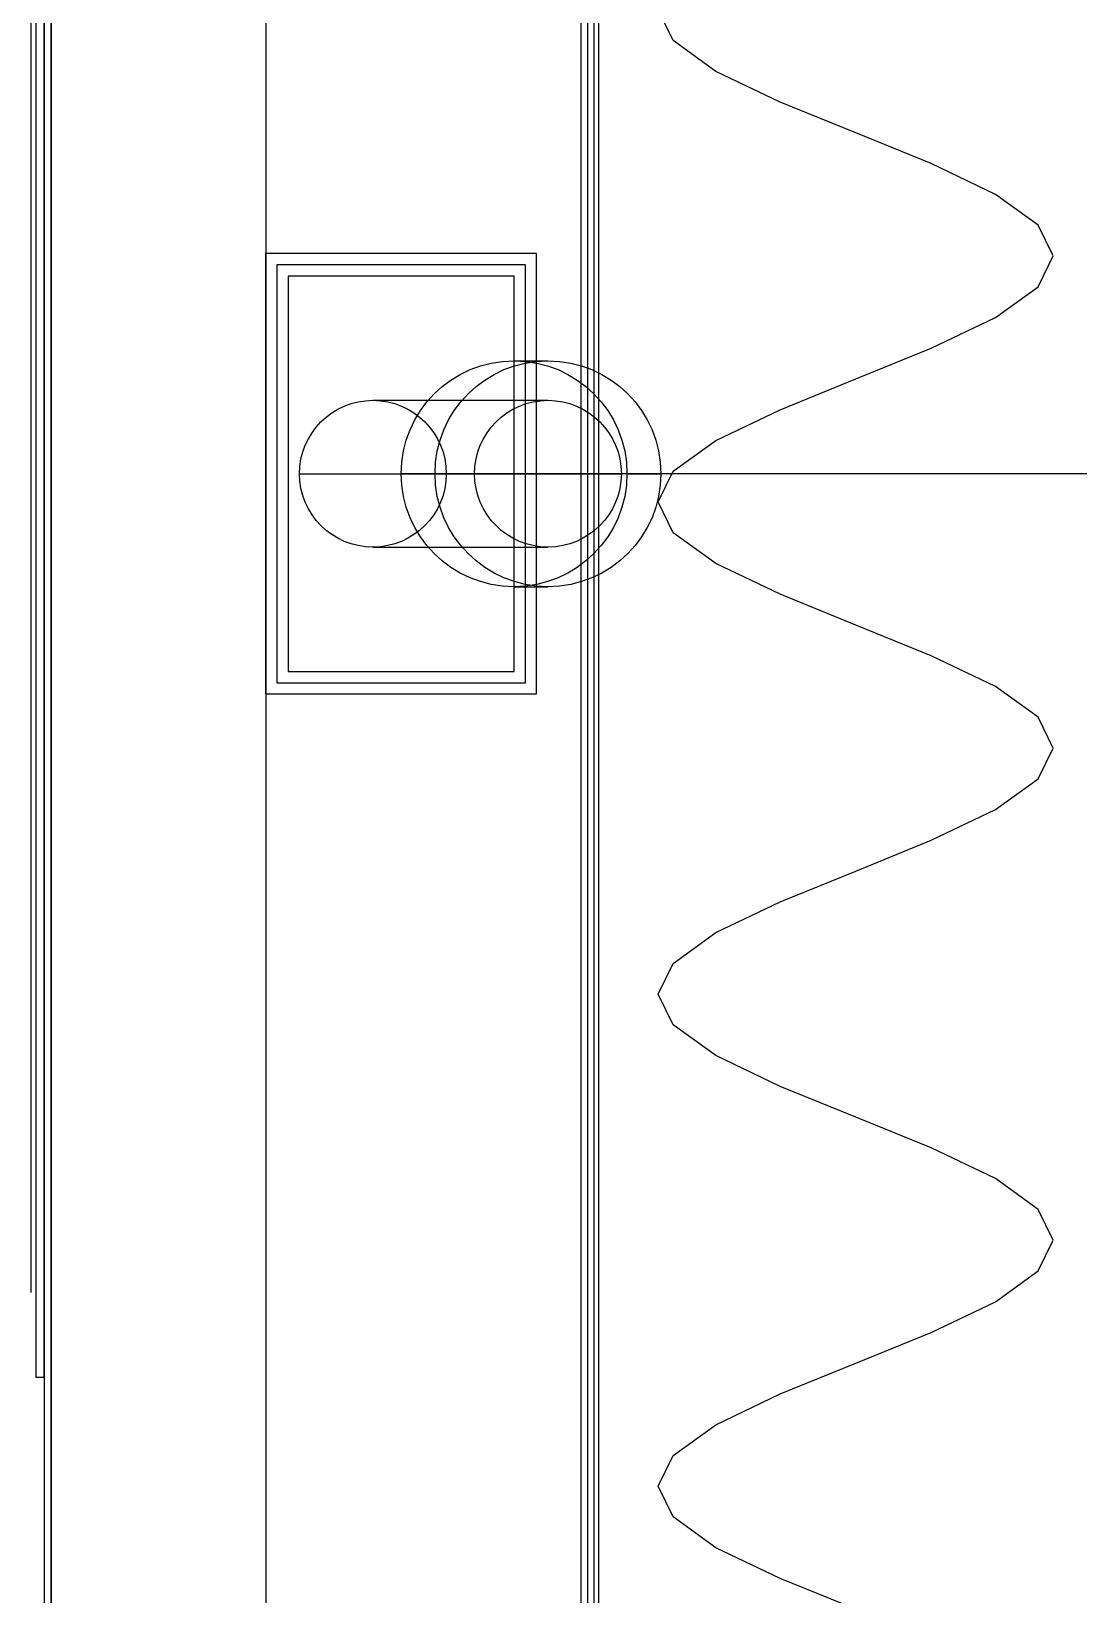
# Model space of a CAD drawing. Header units: metres. Extents: x -4 to 954, y -25 to 874.
# Drawn here: x -3.5 to 182, y 276.5 to 553.3 of the extents above; entities that cross this region are included whole.
import ezdxf

# ---------------------------------------------------------------- set-up
doc = ezdxf.new("R2010")
doc.units = ezdxf.units.M
for name, color, linetype in [('01_CHASIS_PTR_SOLDADO', 4, 'Continuous'), ('02_FORRO_EXTERIOR_LAMINA', 8, 'Continuous'), ('07_CHAROLAS_Y_CANALES', 5, 'Continuous'), ('08_RESORTES_HELICOIDALES', 1, 'Continuous'), ('13_COLUMNA_CLIMATIZACION_VERTICAL', 6, 'Continuous')]:
    doc.layers.add(name, color=color, linetype=linetype)

msp = doc.modelspace()

# ---------------------------------------------------------------- linework, layer by layer
at = {"layer": '01_CHASIS_PTR_SOLDADO'}
for p, q in [((0, 811.9), (0, 38.1)), ((0, 811.9, 38.1), (0, 38.1, 38.1)), ((0, 811.9, 434.6), (0, 38.1, 434.6)), ((0, 811.9, 460), (0, 38.1, 460)), ((0, 811.9, 1791.9), (0, 38.1, 1791.9)), ((0, 811.9, 1830), (0, 38.1, 1830)), ((38.1, 38.1), (38.1, 811.9)), ((38.1, 38.1, 38.1), (38.1, 811.9)), ((38.1, 38.1, 434.6), (38.1, 811.9, 434.6)), ((38.1, 38.1, 460), (38.1, 811.9, 434.6)), ((38.1, 38.1, 1791.9), (38.1, 811.9, 1791.9)), ((38.1, 38.1, 1830), (38.1, 811.9, 1791.9))]:
    msp.add_line(p, q, dxfattribs=at)
at = {"layer": '02_FORRO_EXTERIOR_LAMINA'}
for p, q in [((-1.2, 850), (-1.2, 0)), ((-1.2, 850, 1830), (-1.2, 0, 1830)), ((0, 0), (0, 850)), ((0, 0, 1830), (0, 850)), ((-2.7, 745, 70), (-2.7, 315, 70)), ((-2.7, 745, 395), (-2.7, 315, 395)), ((-1.2, 315, 70), (-1.2, 745, 70)), ((-1.2, 315, 395), (-1.2, 745, 70)), ((-3.5, 330, 85), (-3.5, 730, 85)), ((-3.5, 330, 90.5), (-3.5, 730, 90.5)), ((-3.5, 330, 103.5), (-3.5, 730, 103.5)), ((-3.5, 330, 109), (-3.5, 730, 109)), ((-3.5, 330, 122), (-3.5, 730, 122)), ((-3.5, 330, 127.5), (-3.5, 730, 127.5)), ((-3.5, 330, 140.5), (-3.5, 730, 140.5)), ((-3.5, 330, 146), (-3.5, 730, 146)), ((-3.5, 330, 159), (-3.5, 730, 159)), ((-3.5, 330, 164.5), (-3.5, 730, 164.5)), ((-3.5, 330, 177.5), (-3.5, 730, 177.5)), ((-3.5, 330, 183), (-3.5, 730, 183)), ((-3.5, 330, 196), (-3.5, 730, 196)), ((-3.5, 330, 201.5), (-3.5, 730, 201.5)), ((-3.5, 330, 214.5), (-3.5, 730, 214.5)), ((-3.5, 330, 220), (-3.5, 730, 220)), ((-3.5, 330, 233), (-3.5, 730, 233)), ((-3.5, 330, 238.5), (-3.5, 730, 238.5)), ((-3.5, 330, 251.5), (-3.5, 730, 251.5)), ((-3.5, 330, 257), (-3.5, 730, 257)), ((-3.5, 330, 270), (-3.5, 730, 270)), ((-3.5, 330, 275.5), (-3.5, 730, 275.5)), ((-3.5, 330, 288.5), (-3.5, 730, 288.5)), ((-3.5, 330, 294), (-3.5, 730, 294)), ((-3.5, 330, 307), (-3.5, 730, 307)), ((-3.5, 330, 312.5), (-3.5, 730, 312.5)), ((-3.5, 330, 325.5), (-3.5, 730, 325.5)), ((-3.5, 330, 331), (-3.5, 730, 331)), ((-3.5, 330, 344), (-3.5, 730, 344)), ((-3.5, 330, 349.5), (-3.5, 730, 349.5)), ((-3.5, 330, 362.5), (-3.5, 730, 362.5)), ((-3.5, 330, 368), (-3.5, 730, 368)), ((-2.7, 315, 70), (-1.2, 315, 70)), ((-2.7, 315, 395), (-1.2, 315, 395)), ((-2.7, 315, 70), (-2.7, 315, 395)), ((-1.2, 315, 70), (-1.2, 315, 395))]:
    msp.add_line(p, q, dxfattribs=at)
at = {"layer": '07_CHAROLAS_Y_CANALES'}
for p, q in [((93.8, 800, 552), (93.8, 150, 552)), ((93.8, 800, 612), (93.8, 150, 612)), ((93.8, 800, 752), (93.8, 150, 752)), ((93.8, 800, 812), (93.8, 150, 812)), ((93.8, 800, 952), (93.8, 150, 952)), ((93.8, 800, 1012), (93.8, 150, 1012)), ((93.8, 800, 1152), (93.8, 150, 1152)), ((93.8, 800, 1212), (93.8, 150, 1212)), ((93.8, 800, 1352), (93.8, 150, 1352)), ((93.8, 800, 1412), (93.8, 150, 1412)), ((93.8, 800, 1552), (93.8, 150, 1552)), ((93.8, 800, 1612), (93.8, 150, 1612)), ((95, 800, 550), (95, 150, 550)), ((95, 800, 552), (95, 150, 552)), ((95, 800, 550), (95, 150, 550)), ((95, 800, 570), (95, 150, 570)), ((95, 800, 750), (95, 150, 750)), ((95, 800, 752), (95, 150, 752)), ((95, 800, 750), (95, 150, 750)), ((95, 800, 770), (95, 150, 770)), ((95, 800, 950), (95, 150, 950)), ((95, 800, 952), (95, 150, 952)), ((95, 800, 950), (95, 150, 950)), ((95, 800, 970), (95, 150, 970)), ((95, 800, 1150), (95, 150, 1150)), ((95, 800, 1152), (95, 150, 1152)), ((95, 800, 1150), (95, 150, 1150)), ((95, 800, 1170), (95, 150, 1170)), ((95, 800, 1350), (95, 150, 1350)), ((95, 800, 1352), (95, 150, 1352)), ((95, 800, 1350), (95, 150, 1350)), ((95, 800, 1370), (95, 150, 1370)), ((95, 800, 1550), (95, 150, 1550)), ((95, 800, 1552), (95, 150, 1552)), ((95, 800, 1550), (95, 150, 1550)), ((95, 800, 1570), (95, 150, 1570)), ((96.2, 150, 552), (96.2, 800, 552)), ((96.2, 150, 612), (96.2, 800, 552)), ((96.2, 150, 752), (96.2, 800, 752)), ((96.2, 150, 812), (96.2, 800, 752)), ((96.2, 150, 952), (96.2, 800, 952)), ((96.2, 150, 1012), (96.2, 800, 952)), ((96.2, 150, 1152), (96.2, 800, 1152)), ((96.2, 150, 1212), (96.2, 800, 1152)), ((96.2, 150, 1352), (96.2, 800, 1352)), ((96.2, 150, 1412), (96.2, 800, 1352)), ((96.2, 150, 1552), (96.2, 800, 1552)), ((96.2, 150, 1612), (96.2, 800, 1552)), ((97, 150, 550), (97, 800, 550)), ((97, 150, 570), (97, 800, 550)), ((97, 150, 750), (97, 800, 750)), ((97, 150, 770), (97, 800, 750)), ((97, 150, 950), (97, 800, 950)), ((97, 150, 970), (97, 800, 950)), ((97, 150, 1150), (97, 800, 1150)), ((97, 150, 1170), (97, 800, 1150)), ((97, 150, 1350), (97, 800, 1350)), ((97, 150, 1370), (97, 800, 1350)), ((97, 150, 1550), (97, 800, 1550)), ((97, 150, 1570), (97, 800, 1550))]:
    msp.add_line(p, q, dxfattribs=at)
at = {"layer": '08_RESORTES_HELICOIDALES'}
for p, q in [((110.16, 551.7, 608.39), (107.5, 557.14, 595)), ((110.16, 551.7, 808.39), (107.5, 557.14, 795)), ((110.16, 551.7, 1008.39), (107.5, 557.14, 995)), ((110.16, 551.7, 1208.39), (107.5, 557.14, 1195)), ((110.16, 551.7, 1408.39), (107.5, 557.14, 1395)), ((110.16, 551.7, 1608.39), (107.5, 557.14, 1595)), ((117.75, 546.25, 619.75), (110.16, 551.7, 608.39)), ((117.75, 546.25, 819.75), (110.16, 551.7, 808.39)), ((117.75, 546.25, 1019.75), (110.16, 551.7, 1008.39)), ((117.75, 546.25, 1219.75), (110.16, 551.7, 1208.39)), ((117.75, 546.25, 1419.75), (110.16, 551.7, 1408.39)), ((117.75, 546.25, 1619.75), (110.16, 551.7, 1608.39)), ((129.11, 540.8, 627.34), (117.75, 546.25, 619.75)), ((129.11, 540.8, 827.34), (117.75, 546.25, 819.75)), ((129.11, 540.8, 1027.34), (117.75, 546.25, 1019.75)), ((129.11, 540.8, 1227.34), (117.75, 546.25, 1219.75)), ((129.11, 540.8, 1427.34), (117.75, 546.25, 1419.75)), ((129.11, 540.8, 1627.34), (117.75, 546.25, 1619.75)), ((142.5, 535.36, 630), (129.11, 540.8, 627.34)), ((142.5, 535.36, 830), (129.11, 540.8, 827.34)), ((142.5, 535.36, 1030), (129.11, 540.8, 1027.34)), ((142.5, 535.36, 1230), (129.11, 540.8, 1227.34)), ((142.5, 535.36, 1430), (129.11, 540.8, 1427.34)), ((142.5, 535.36, 1630), (129.11, 540.8, 1627.34)), ((155.89, 529.91, 627.34), (142.5, 535.36, 630)), ((155.89, 529.91, 827.34), (142.5, 535.36, 830)), ((155.89, 529.91, 1027.34), (142.5, 535.36, 1030)), ((155.89, 529.91, 1227.34), (142.5, 535.36, 1230)), ((155.89, 529.91, 1427.34), (142.5, 535.36, 1430)), ((155.89, 529.91, 1627.34), (142.5, 535.36, 1630)), ((167.25, 524.46, 619.75), (155.89, 529.91, 627.34)), ((167.25, 524.46, 819.75), (155.89, 529.91, 827.34)), ((167.25, 524.46, 1019.75), (155.89, 529.91, 1027.34)), ((167.25, 524.46, 1219.75), (155.89, 529.91, 1227.34)), ((167.25, 524.46, 1419.75), (155.89, 529.91, 1427.34)), ((167.25, 524.46, 1619.75), (155.89, 529.91, 1627.34)), ((174.84, 519.02, 608.39), (167.25, 524.46, 619.75)), ((174.84, 519.02, 808.39), (167.25, 524.46, 819.75)), ((174.84, 519.02, 1008.39), (167.25, 524.46, 1019.75)), ((174.84, 519.02, 1208.39), (167.25, 524.46, 1219.75)), ((174.84, 519.02, 1408.39), (167.25, 524.46, 1419.75)), ((174.84, 519.02, 1608.39), (167.25, 524.46, 1619.75)), ((177.5, 513.57, 595), (174.84, 519.02, 608.39)), ((177.5, 513.57, 795), (174.84, 519.02, 808.39)), ((177.5, 513.57, 995), (174.84, 519.02, 1008.39)), ((177.5, 513.57, 1195), (174.84, 519.02, 1208.39)), ((177.5, 513.57, 1395), (174.84, 519.02, 1408.39)), ((177.5, 513.57, 1595), (174.84, 519.02, 1608.39)), ((174.84, 508.12, 581.61), (177.5, 513.57, 595)), ((174.84, 508.12, 781.61), (177.5, 513.57, 795)), ((174.84, 508.12, 981.61), (177.5, 513.57, 995)), ((174.84, 508.12, 1181.61), (177.5, 513.57, 1195)), ((174.84, 508.12, 1381.61), (177.5, 513.57, 1395)), ((174.84, 508.12, 1581.61), (177.5, 513.57, 1595)), ((167.25, 502.68, 570.25), (174.84, 508.12, 581.61)), ((167.25, 502.68, 770.25), (174.84, 508.12, 781.61)), ((167.25, 502.68, 970.25), (174.84, 508.12, 981.61)), ((167.25, 502.68, 1170.25), (174.84, 508.12, 1181.61)), ((167.25, 502.68, 1370.25), (174.84, 508.12, 1381.61)), ((167.25, 502.68, 1570.25), (174.84, 508.12, 1581.61)), ((155.89, 497.23, 562.66), (167.25, 502.68, 570.25)), ((155.89, 497.23, 762.66), (167.25, 502.68, 770.25)), ((155.89, 497.23, 962.66), (167.25, 502.68, 970.25)), ((155.89, 497.23, 1162.66), (167.25, 502.68, 1170.25)), ((155.89, 497.23, 1362.66), (167.25, 502.68, 1370.25)), ((155.89, 497.23, 1562.66), (167.25, 502.68, 1570.25)), ((142.5, 491.79, 560), (155.89, 497.23, 562.66)), ((142.5, 491.79, 760), (155.89, 497.23, 762.66)), ((142.5, 491.79, 960), (155.89, 497.23, 962.66)), ((142.5, 491.79, 1160), (155.89, 497.23, 1162.66)), ((142.5, 491.79, 1360), (155.89, 497.23, 1362.66)), ((142.5, 491.79, 1560), (155.89, 497.23, 1562.66)), ((129.11, 486.34, 562.66), (142.5, 491.79, 560)), ((129.11, 486.34, 762.66), (142.5, 491.79, 760)), ((129.11, 486.34, 962.66), (142.5, 491.79, 960)), ((129.11, 486.34, 1162.66), (142.5, 491.79, 1160)), ((129.11, 486.34, 1362.66), (142.5, 491.79, 1360)), ((129.11, 486.34, 1562.66), (142.5, 491.79, 1560)), ((117.75, 480.89, 570.25), (129.11, 486.34, 562.66)), ((117.75, 480.89, 770.25), (129.11, 486.34, 762.66)), ((117.75, 480.89, 970.25), (129.11, 486.34, 962.66)), ((117.75, 480.89, 1170.25), (129.11, 486.34, 1162.66)), ((117.75, 480.89, 1370.25), (129.11, 486.34, 1362.66)), ((117.75, 480.89, 1570.25), (129.11, 486.34, 1562.66)), ((110.16, 475.45, 581.61), (117.75, 480.89, 570.25)), ((110.16, 475.45, 781.61), (117.75, 480.89, 770.25)), ((110.16, 475.45, 981.61), (117.75, 480.89, 970.25)), ((110.16, 475.45, 1181.61), (117.75, 480.89, 1170.25)), ((110.16, 475.45, 1381.61), (117.75, 480.89, 1370.25)), ((110.16, 475.45, 1581.61), (117.75, 480.89, 1570.25)), ((107.5, 470, 595), (110.16, 475.45, 581.61)), ((107.5, 470, 795), (110.16, 475.45, 781.61)), ((107.5, 470, 995), (110.16, 475.45, 981.61)), ((107.5, 470, 1195), (110.16, 475.45, 1181.61)), ((107.5, 470, 1395), (110.16, 475.45, 1381.61)), ((107.5, 470, 1595), (110.16, 475.45, 1581.61)), ((110.16, 464.55, 608.39), (107.5, 470, 595)), ((110.16, 464.55, 808.39), (107.5, 470, 795)), ((110.16, 464.55, 1008.39), (107.5, 470, 995)), ((110.16, 464.55, 1208.39), (107.5, 470, 1195)), ((110.16, 464.55, 1408.39), (107.5, 470, 1395)), ((110.16, 464.55, 1608.39), (107.5, 470, 1595)), ((117.75, 459.11, 619.75), (110.16, 464.55, 608.39)), ((117.75, 459.11, 819.75), (110.16, 464.55, 808.39)), ((117.75, 459.11, 1019.75), (110.16, 464.55, 1008.39)), ((117.75, 459.11, 1219.75), (110.16, 464.55, 1208.39)), ((117.75, 459.11, 1419.75), (110.16, 464.55, 1408.39)), ((117.75, 459.11, 1619.75), (110.16, 464.55, 1608.39)), ((129.11, 453.66, 627.34), (117.75, 459.11, 619.75)), ((129.11, 453.66, 827.34), (117.75, 459.11, 819.75)), ((129.11, 453.66, 1027.34), (117.75, 459.11, 1019.75)), ((129.11, 453.66, 1227.34), (117.75, 459.11, 1219.75)), ((129.11, 453.66, 1427.34), (117.75, 459.11, 1419.75)), ((129.11, 453.66, 1627.34), (117.75, 459.11, 1619.75)), ((142.5, 448.21, 630), (129.11, 453.66, 627.34)), ((142.5, 448.21, 830), (129.11, 453.66, 827.34)), ((142.5, 448.21, 1030), (129.11, 453.66, 1027.34)), ((142.5, 448.21, 1230), (129.11, 453.66, 1227.34)), ((142.5, 448.21, 1430), (129.11, 453.66, 1427.34)), ((142.5, 448.21, 1630), (129.11, 453.66, 1627.34)), ((155.89, 442.77, 627.34), (142.5, 448.21, 630)), ((155.89, 442.77, 827.34), (142.5, 448.21, 830)), ((155.89, 442.77, 1027.34), (142.5, 448.21, 1030)), ((155.89, 442.77, 1227.34), (142.5, 448.21, 1230)), ((155.89, 442.77, 1427.34), (142.5, 448.21, 1430)), ((155.89, 442.77, 1627.34), (142.5, 448.21, 1630)), ((167.25, 437.32, 619.75), (155.89, 442.77, 627.34)), ((167.25, 437.32, 819.75), (155.89, 442.77, 827.34)), ((167.25, 437.32, 1019.75), (155.89, 442.77, 1027.34)), ((167.25, 437.32, 1219.75), (155.89, 442.77, 1227.34)), ((167.25, 437.32, 1419.75), (155.89, 442.77, 1427.34)), ((167.25, 437.32, 1619.75), (155.89, 442.77, 1627.34)), ((174.84, 431.88, 608.39), (167.25, 437.32, 619.75)), ((174.84, 431.88, 808.39), (167.25, 437.32, 819.75)), ((174.84, 431.88, 1008.39), (167.25, 437.32, 1019.75)), ((174.84, 431.88, 1208.39), (167.25, 437.32, 1219.75)), ((174.84, 431.88, 1408.39), (167.25, 437.32, 1419.75)), ((174.84, 431.88, 1608.39), (167.25, 437.32, 1619.75)), ((177.5, 426.43, 595), (174.84, 431.88, 608.39)), ((177.5, 426.43, 795), (174.84, 431.88, 808.39)), ((177.5, 426.43, 995), (174.84, 431.88, 1008.39)), ((177.5, 426.43, 1195), (174.84, 431.88, 1208.39)), ((177.5, 426.43, 1395), (174.84, 431.88, 1408.39)), ((177.5, 426.43, 1595), (174.84, 431.88, 1608.39)), ((174.84, 420.98, 581.61), (177.5, 426.43, 595)), ((174.84, 420.98, 781.61), (177.5, 426.43, 795)), ((174.84, 420.98, 981.61), (177.5, 426.43, 995)), ((174.84, 420.98, 1181.61), (177.5, 426.43, 1195)), ((174.84, 420.98, 1381.61), (177.5, 426.43, 1395)), ((174.84, 420.98, 1581.61), (177.5, 426.43, 1595)), ((167.25, 415.54, 570.25), (174.84, 420.98, 581.61)), ((167.25, 415.54, 770.25), (174.84, 420.98, 781.61)), ((167.25, 415.54, 970.25), (174.84, 420.98, 981.61)), ((167.25, 415.54, 1170.25), (174.84, 420.98, 1181.61)), ((167.25, 415.54, 1370.25), (174.84, 420.98, 1381.61)), ((167.25, 415.54, 1570.25), (174.84, 420.98, 1581.61)), ((155.89, 410.09, 562.66), (167.25, 415.54, 570.25)), ((155.89, 410.09, 762.66), (167.25, 415.54, 770.25)), ((155.89, 410.09, 962.66), (167.25, 415.54, 970.25)), ((155.89, 410.09, 1162.66), (167.25, 415.54, 1170.25)), ((155.89, 410.09, 1362.66), (167.25, 415.54, 1370.25)), ((155.89, 410.09, 1562.66), (167.25, 415.54, 1570.25)), ((142.5, 404.64, 560), (155.89, 410.09, 562.66)), ((142.5, 404.64, 760), (155.89, 410.09, 762.66)), ((142.5, 404.64, 960), (155.89, 410.09, 962.66)), ((142.5, 404.64, 1160), (155.89, 410.09, 1162.66)), ((142.5, 404.64, 1360), (155.89, 410.09, 1362.66)), ((142.5, 404.64, 1560), (155.89, 410.09, 1562.66)), ((129.11, 399.2, 562.66), (142.5, 404.64, 560)), ((129.11, 399.2, 762.66), (142.5, 404.64, 760)), ((129.11, 399.2, 962.66), (142.5, 404.64, 960)), ((129.11, 399.2, 1162.66), (142.5, 404.64, 1160)), ((129.11, 399.2, 1362.66), (142.5, 404.64, 1360)), ((129.11, 399.2, 1562.66), (142.5, 404.64, 1560)), ((117.75, 393.75, 570.25), (129.11, 399.2, 562.66)), ((117.75, 393.75, 770.25), (129.11, 399.2, 762.66)), ((117.75, 393.75, 970.25), (129.11, 399.2, 962.66)), ((117.75, 393.75, 1170.25), (129.11, 399.2, 1162.66)), ((117.75, 393.75, 1370.25), (129.11, 399.2, 1362.66)), ((117.75, 393.75, 1570.25), (129.11, 399.2, 1562.66)), ((110.16, 388.3, 581.61), (117.75, 393.75, 570.25)), ((110.16, 388.3, 781.61), (117.75, 393.75, 770.25)), ((110.16, 388.3, 981.61), (117.75, 393.75, 970.25)), ((110.16, 388.3, 1181.61), (117.75, 393.75, 1170.25)), ((110.16, 388.3, 1381.61), (117.75, 393.75, 1370.25)), ((110.16, 388.3, 1581.61), (117.75, 393.75, 1570.25)), ((107.5, 382.86, 595), (110.16, 388.3, 581.61)), ((107.5, 382.86, 795), (110.16, 388.3, 781.61)), ((107.5, 382.86, 995), (110.16, 388.3, 981.61)), ((107.5, 382.86, 1195), (110.16, 388.3, 1181.61)), ((107.5, 382.86, 1395), (110.16, 388.3, 1381.61)), ((107.5, 382.86, 1595), (110.16, 388.3, 1581.61)), ((110.16, 377.41, 608.39), (107.5, 382.86, 595)), ((110.16, 377.41, 808.39), (107.5, 382.86, 795)), ((110.16, 377.41, 1008.39), (107.5, 382.86, 995)), ((110.16, 377.41, 1208.39), (107.5, 382.86, 1195)), ((110.16, 377.41, 1408.39), (107.5, 382.86, 1395)), ((110.16, 377.41, 1608.39), (107.5, 382.86, 1595)), ((117.75, 371.96, 619.75), (110.16, 377.41, 608.39)), ((117.75, 371.96, 819.75), (110.16, 377.41, 808.39)), ((117.75, 371.96, 1019.75), (110.16, 377.41, 1008.39)), ((117.75, 371.96, 1219.75), (110.16, 377.41, 1208.39)), ((117.75, 371.96, 1419.75), (110.16, 377.41, 1408.39)), ((117.75, 371.96, 1619.75), (110.16, 377.41, 1608.39)), ((129.11, 366.52, 627.34), (117.75, 371.96, 619.75)), ((129.11, 366.52, 827.34), (117.75, 371.96, 819.75)), ((129.11, 366.52, 1027.34), (117.75, 371.96, 1019.75)), ((129.11, 366.52, 1227.34), (117.75, 371.96, 1219.75)), ((129.11, 366.52, 1427.34), (117.75, 371.96, 1419.75)), ((129.11, 366.52, 1627.34), (117.75, 371.96, 1619.75)), ((142.5, 361.07, 630), (129.11, 366.52, 627.34)), ((142.5, 361.07, 830), (129.11, 366.52, 827.34)), ((142.5, 361.07, 1030), (129.11, 366.52, 1027.34)), ((142.5, 361.07, 1230), (129.11, 366.52, 1227.34)), ((142.5, 361.07, 1430), (129.11, 366.52, 1427.34)), ((142.5, 361.07, 1630), (129.11, 366.52, 1627.34)), ((155.89, 355.62, 627.34), (142.5, 361.07, 630)), ((155.89, 355.62, 827.34), (142.5, 361.07, 830)), ((155.89, 355.62, 1027.34), (142.5, 361.07, 1030)), ((155.89, 355.62, 1227.34), (142.5, 361.07, 1230)), ((155.89, 355.62, 1427.34), (142.5, 361.07, 1430)), ((155.89, 355.62, 1627.34), (142.5, 361.07, 1630)), ((167.25, 350.18, 619.75), (155.89, 355.62, 627.34)), ((167.25, 350.18, 819.75), (155.89, 355.62, 827.34)), ((167.25, 350.18, 1019.75), (155.89, 355.62, 1027.34)), ((167.25, 350.18, 1219.75), (155.89, 355.62, 1227.34)), ((167.25, 350.18, 1419.75), (155.89, 355.62, 1427.34)), ((167.25, 350.18, 1619.75), (155.89, 355.62, 1627.34)), ((174.84, 344.73, 608.39), (167.25, 350.18, 619.75)), ((174.84, 344.73, 808.39), (167.25, 350.18, 819.75)), ((174.84, 344.73, 1008.39), (167.25, 350.18, 1019.75)), ((174.84, 344.73, 1208.39), (167.25, 350.18, 1219.75)), ((174.84, 344.73, 1408.39), (167.25, 350.18, 1419.75)), ((174.84, 344.73, 1608.39), (167.25, 350.18, 1619.75)), ((177.5, 339.29, 595), (174.84, 344.73, 608.39)), ((177.5, 339.29, 795), (174.84, 344.73, 808.39)), ((177.5, 339.29, 995), (174.84, 344.73, 1008.39)), ((177.5, 339.29, 1195), (174.84, 344.73, 1208.39)), ((177.5, 339.29, 1395), (174.84, 344.73, 1408.39)), ((177.5, 339.29, 1595), (174.84, 344.73, 1608.39)), ((174.84, 333.84, 581.61), (177.5, 339.29, 595)), ((174.84, 333.84, 781.61), (177.5, 339.29, 795)), ((174.84, 333.84, 981.61), (177.5, 339.29, 995)), ((174.84, 333.84, 1181.61), (177.5, 339.29, 1195)), ((174.84, 333.84, 1381.61), (177.5, 339.29, 1395)), ((174.84, 333.84, 1581.61), (177.5, 339.29, 1595)), ((167.25, 328.39, 570.25), (174.84, 333.84, 581.61)), ((167.25, 328.39, 770.25), (174.84, 333.84, 781.61)), ((167.25, 328.39, 970.25), (174.84, 333.84, 981.61)), ((167.25, 328.39, 1170.25), (174.84, 333.84, 1181.61)), ((167.25, 328.39, 1370.25), (174.84, 333.84, 1381.61)), ((167.25, 328.39, 1570.25), (174.84, 333.84, 1581.61)), ((155.89, 322.95, 562.66), (167.25, 328.39, 570.25)), ((155.89, 322.95, 762.66), (167.25, 328.39, 770.25)), ((155.89, 322.95, 962.66), (167.25, 328.39, 970.25)), ((155.89, 322.95, 1162.66), (167.25, 328.39, 1170.25)), ((155.89, 322.95, 1362.66), (167.25, 328.39, 1370.25)), ((155.89, 322.95, 1562.66), (167.25, 328.39, 1570.25)), ((142.5, 317.5, 560), (155.89, 322.95, 562.66)), ((142.5, 317.5, 760), (155.89, 322.95, 762.66)), ((142.5, 317.5, 960), (155.89, 322.95, 962.66)), ((142.5, 317.5, 1160), (155.89, 322.95, 1162.66)), ((142.5, 317.5, 1360), (155.89, 322.95, 1362.66)), ((142.5, 317.5, 1560), (155.89, 322.95, 1562.66)), ((129.11, 312.05, 562.66), (142.5, 317.5, 560)), ((129.11, 312.05, 762.66), (142.5, 317.5, 760)), ((129.11, 312.05, 962.66), (142.5, 317.5, 960)), ((129.11, 312.05, 1162.66), (142.5, 317.5, 1160)), ((129.11, 312.05, 1362.66), (142.5, 317.5, 1360)), ((129.11, 312.05, 1562.66), (142.5, 317.5, 1560)), ((117.75, 306.61, 570.25), (129.11, 312.05, 562.66)), ((117.75, 306.61, 770.25), (129.11, 312.05, 762.66)), ((117.75, 306.61, 970.25), (129.11, 312.05, 962.66)), ((117.75, 306.61, 1170.25), (129.11, 312.05, 1162.66)), ((117.75, 306.61, 1370.25), (129.11, 312.05, 1362.66)), ((117.75, 306.61, 1570.25), (129.11, 312.05, 1562.66)), ((110.16, 301.16, 581.61), (117.75, 306.61, 570.25)), ((110.16, 301.16, 781.61), (117.75, 306.61, 770.25)), ((110.16, 301.16, 981.61), (117.75, 306.61, 970.25)), ((110.16, 301.16, 1181.61), (117.75, 306.61, 1170.25)), ((110.16, 301.16, 1381.61), (117.75, 306.61, 1370.25)), ((110.16, 301.16, 1581.61), (117.75, 306.61, 1570.25)), ((107.5, 295.71, 595), (110.16, 301.16, 581.61)), ((107.5, 295.71, 795), (110.16, 301.16, 781.61)), ((107.5, 295.71, 995), (110.16, 301.16, 981.61)), ((107.5, 295.71, 1195), (110.16, 301.16, 1181.61)), ((107.5, 295.71, 1395), (110.16, 301.16, 1381.61)), ((107.5, 295.71, 1595), (110.16, 301.16, 1581.61)), ((110.16, 290.27, 608.39), (107.5, 295.71, 595)), ((110.16, 290.27, 808.39), (107.5, 295.71, 795)), ((110.16, 290.27, 1008.39), (107.5, 295.71, 995)), ((110.16, 290.27, 1208.39), (107.5, 295.71, 1195)), ((110.16, 290.27, 1408.39), (107.5, 295.71, 1395)), ((110.16, 290.27, 1608.39), (107.5, 295.71, 1595)), ((117.75, 284.82, 619.75), (110.16, 290.27, 608.39)), ((117.75, 284.82, 819.75), (110.16, 290.27, 808.39)), ((117.75, 284.82, 1019.75), (110.16, 290.27, 1008.39)), ((117.75, 284.82, 1219.75), (110.16, 290.27, 1208.39)), ((117.75, 284.82, 1419.75), (110.16, 290.27, 1408.39)), ((117.75, 284.82, 1619.75), (110.16, 290.27, 1608.39)), ((129.11, 279.38, 627.34), (117.75, 284.82, 619.75)), ((129.11, 279.38, 827.34), (117.75, 284.82, 819.75)), ((129.11, 279.38, 1027.34), (117.75, 284.82, 1019.75)), ((129.11, 279.38, 1227.34), (117.75, 284.82, 1219.75)), ((129.11, 279.38, 1427.34), (117.75, 284.82, 1419.75)), ((129.11, 279.38, 1627.34), (117.75, 284.82, 1619.75)), ((142.5, 273.93, 630), (129.11, 279.38, 627.34)), ((142.5, 273.93, 830), (129.11, 279.38, 827.34)), ((142.5, 273.93, 1030), (129.11, 279.38, 1027.34)), ((142.5, 273.93, 1230), (129.11, 279.38, 1227.34)), ((142.5, 273.93, 1430), (129.11, 279.38, 1427.34)), ((142.5, 273.93, 1630), (129.11, 279.38, 1627.34))]:
    msp.add_line(p, q, dxfattribs=at)
at = {"layer": '13_COLUMNA_CLIMATIZACION_VERTICAL'}
for p, q in [((86, 514, 456), (38, 514, 456)), ((38, 514, 456), (38, 436, 456)), ((86, 514, 456), (38, 514, 464)), ((38, 514, 464), (38, 436, 464)), ((38, 514, 456), (38, 514, 464)), ((86, 436, 456), (86, 514, 456)), ((86, 436, 464), (86, 514, 456)), ((86, 514, 456), (86, 514, 456)), ((84, 512, 1786.9), (40, 512, 1786.9)), ((40, 512, 1786.9), (40, 438, 1786.9)), ((84, 512, 1786.9), (40, 512, 1791.9)), ((40, 512, 1791.9), (40, 438, 1791.9)), ((40, 512, 1786.9), (40, 512, 1791.9)), ((82, 510, 435), (42, 510, 435)), ((42, 510, 435), (42, 440, 435)), ((82, 510, 435), (42, 510, 1791.9)), ((42, 510, 1791.9), (42, 440, 1791.9)), ((42, 510, 435), (42, 510, 1791.9)), ((82, 440, 435), (82, 510, 435)), ((82, 440, 1791.9), (82, 510, 435)), ((82, 510, 435), (82, 510, 435)), ((84, 438, 1786.9), (84, 512, 1786.9)), ((84, 438, 1791.9), (84, 512, 1786.9)), ((84, 512, 1786.9), (84, 512, 1786.9)), ((82, 495, 650), (88, 495, 650)), ((82, 495, 850), (88, 495, 850)), ((82, 495, 1050), (88, 495, 1050)), ((82, 495, 1250), (88, 495, 1250)), ((82, 495, 1450), (88, 495, 1450)), ((82, 495, 1650), (88, 495, 1650)), ((57, 488, 650), (88, 488, 650)), ((57, 488, 850), (88, 488, 850)), ((57, 488, 1050), (88, 488, 1050)), ((57, 488, 1250), (88, 488, 1250)), ((57, 488, 1450), (88, 488, 1450)), ((57, 488, 1650), (88, 488, 1650)), ((44, 475, 650), (75, 475, 650)), ((44, 475, 850), (75, 475, 850)), ((44, 475, 1050), (75, 475, 1050)), ((44, 475, 1250), (75, 475, 1250)), ((44, 475, 1450), (75, 475, 1450)), ((44, 475, 1650), (75, 475, 1650)), ((220, 475, 265), (62, 475, 265)), ((62, 475, 265), (62, 475, 435)), ((62, 475, 650), (68, 475, 650)), ((62, 475, 850), (68, 475, 850)), ((62, 475, 1050), (68, 475, 1050)), ((62, 475, 1250), (68, 475, 1250)), ((62, 475, 1450), (68, 475, 1450)), ((62, 475, 1650), (68, 475, 1650)), ((70, 475, 650), (101, 475, 650)), ((70, 475, 850), (101, 475, 850)), ((70, 475, 1050), (101, 475, 1050)), ((70, 475, 1250), (101, 475, 1250)), ((70, 475, 1450), (101, 475, 1450)), ((70, 475, 1650), (101, 475, 1650)), ((102, 475, 650), (108, 475, 650)), ((102, 475, 850), (108, 475, 850)), ((102, 475, 1050), (108, 475, 1050)), ((102, 475, 1250), (108, 475, 1250)), ((102, 475, 1450), (108, 475, 1450)), ((102, 475, 1650), (108, 475, 1650)), ((57, 462, 650), (88, 462, 650)), ((57, 462, 850), (88, 462, 850)), ((57, 462, 1050), (88, 462, 1050)), ((57, 462, 1250), (88, 462, 1250)), ((57, 462, 1450), (88, 462, 1450)), ((57, 462, 1650), (88, 462, 1650)), ((82, 455, 650), (88, 455, 650)), ((82, 455, 850), (88, 455, 850)), ((82, 455, 1050), (88, 455, 1050)), ((82, 455, 1250), (88, 455, 1250)), ((82, 455, 1450), (88, 455, 1450)), ((82, 455, 1650), (88, 455, 1650)), ((40, 438, 1786.9), (84, 438, 1786.9)), ((40, 438, 1791.9), (84, 438, 1791.9)), ((40, 438, 1786.9), (40, 438, 1791.9)), ((42, 440, 435), (82, 440, 435)), ((42, 440, 1791.9), (82, 440, 1791.9)), ((42, 440, 435), (42, 440, 1791.9)), ((82, 440, 435), (82, 440, 1791.9)), ((84, 438, 1786.9), (84, 438, 1791.9)), ((38, 436, 456), (86, 436, 456)), ((38, 436, 464), (86, 436, 464)), ((38, 436, 456), (38, 436, 464)), ((86, 436, 456), (86, 436, 464))]:
    msp.add_line(p, q, dxfattribs=at)
for centre, radius in [((82, 475, 650), 20), ((82, 475, 850), 20), ((82, 475, 1050), 20), ((82, 475, 1250), 20), ((82, 475, 1450), 20), ((82, 475, 1650), 20), ((88, 475, 650), 20), ((88, 475, 650), 20), ((88, 475, 850), 20), ((88, 475, 850), 20), ((88, 475, 1050), 20), ((88, 475, 1050), 20), ((88, 475, 1250), 20), ((88, 475, 1250), 20), ((88, 475, 1450), 20), ((88, 475, 1450), 20), ((88, 475, 1650), 20), ((88, 475, 1650), 20), ((57, 475, 650), 13), ((57, 475, 850), 13), ((57, 475, 1050), 13), ((57, 475, 1250), 13), ((57, 475, 1450), 13), ((57, 475, 1650), 13), ((88, 475, 650), 13), ((88, 475, 650), 13), ((88, 475, 850), 13), ((88, 475, 850), 13), ((88, 475, 1050), 13), ((88, 475, 1050), 13), ((88, 475, 1250), 13), ((88, 475, 1250), 13), ((88, 475, 1450), 13), ((88, 475, 1450), 13), ((88, 475, 1650), 13), ((88, 475, 1650), 13)]:
    msp.add_circle(centre, radius, dxfattribs=at)

doc.saveas('drawing.dxf')
